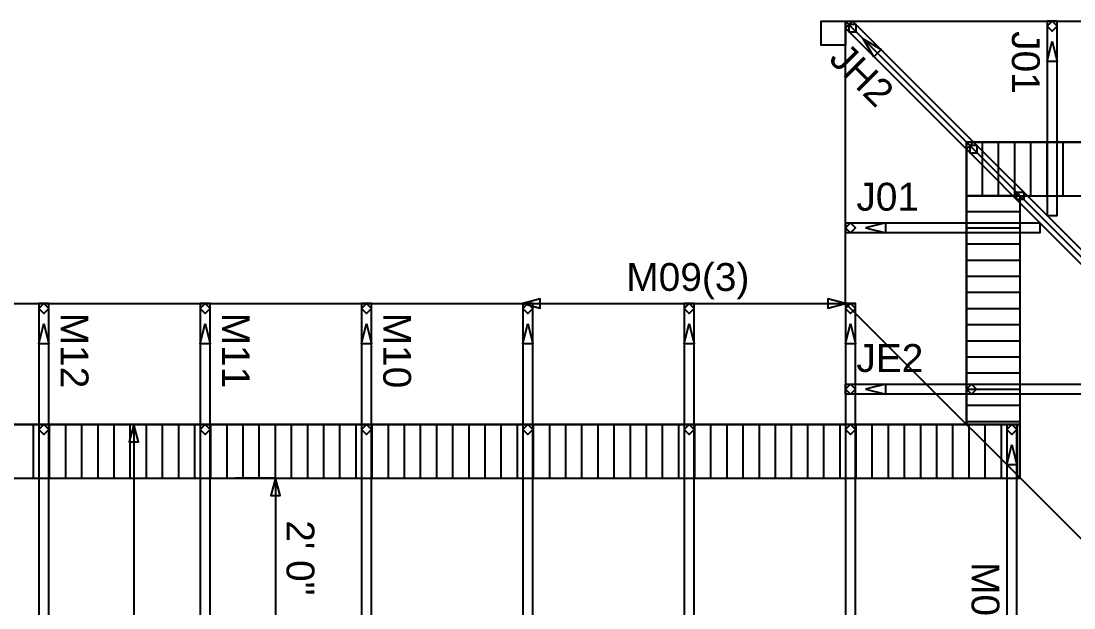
# Model space of a CAD drawing. Header units: inches. Extents: x -25328 to 8149, y -5530 to 4336.
# Drawn here: x 1405.4 to 1562.1, y 3215.8 to 3303.1 of the extents above; entities that cross this region are included whole.
import ezdxf

# ---------------------------------------------------------------- set-up
doc = ezdxf.new("R2010")
doc.units = ezdxf.units.IN
doc.header["$LTSCALE"] = 16
doc.header["$MEASUREMENT"] = 0
for name, color, linetype in [('1st_Floor_Labels_Engineering_Mem', 7, 'CONTINUOUS'), ('1st_Floor_Objects_Dimensions', 7, 'CONTINUOUS'), ('1st_Floor_Objects_Planes', 7, 'CONTINUOUS'), ('1st_Floor_Objects_Roof_Framing', 40, 'CONTINUOUS'), ('1st_Floor_Objects_Roof_Truss', 40, 'CONTINUOUS'), ('1st_Floor_Objects_Roof_Truss_Pro', 7, 'CONTINUOUS'), ('1st_Floor_Objects_Walls', 7, 'CONTINUOUS')]:
    doc.layers.add(name, color=color, linetype=linetype)
doc.styles.add('ARIAL', font='arial.ttf', dxfattribs={"height": 13.333333})

msp = doc.modelspace()

# ---------------------------------------------------------------- linework, layer by layer
at = {"layer": '1st_Floor_Labels_Engineering_Mem', "color": 7}
msp.add_line((1480.05582896, 3261.08611041), (1528.05582896, 3261.08556109), dxfattribs=at)
for points in [[(1480.05582896, 3261.08611041), (1482.64773265, 3260.39159136), (1482.64773265, 3261.78062945), (1480.05582896, 3261.08611041)], [(1528.05582896, 3261.08556109), (1525.46392527, 3261.78008013), (1525.46392527, 3260.39104205), (1528.05582896, 3261.08556109)]]:
    msp.add_lwpolyline(points, close=True, dxfattribs=at).dxf.unprotected_set("ltscale", 0)
at = {"layer": '1st_Floor_Objects_Dimensions', "color": 7}
for p, q in [((1422.17330638, 3243.08611041), (1416.1732606, 3243.08611041)), ((1422.17330638, 3243.08611041), (1428.17330638, 3243.08611041)), ((1422.17330638, 3243.08611041), (1422.17330638, 3065.08589678)), ((1443.24082652, 3235.08614092), (1437.24082652, 3235.08614092)), ((1443.24082652, 3235.08614092), (1451.55582896, 3235.08614092)), ((1443.24082652, 3235.08614092), (1443.24082652, 3211.08614092))]:
    msp.add_line(p, q, dxfattribs=at)
for points in [[(1422.17330638, 3243.08611041), (1421.47878733, 3240.4942525), (1422.86782542, 3240.4942525), (1422.17330638, 3243.08611041)], [(1443.24082652, 3235.08614092), (1442.54630748, 3232.49428301), (1443.93534556, 3232.49428301), (1443.24082652, 3235.08614092)]]:
    msp.add_lwpolyline(points, close=True, dxfattribs=at).dxf.unprotected_set("ltscale", 0)
at = {"layer": '1st_Floor_Objects_Planes', "color": 70}
for p, q in [((1528.05532542, 3261.08611041), (1528.05532542, 3303.08629351)), ((1528.05532542, 3303.08629351), (1715.05579081, 3116.08580523)), ((1528.05532542, 3261.08611041), (1528.05532542, 3303.08629351)), ((1528.05546275, 3303.08601885), (1902.05625335, 3303.08638507)), ((1528.05546275, 3303.08611041), (1902.0562276, 3303.08620196)), ((1715.05579081, 3116.08571368), (1528.05546275, 3303.08601885)), ((1274.0558137, 3261.08611041), (1528.05532542, 3261.08611041)), ((1274.0558137, 3261.08611041), (1528.0553712, 3261.08611041)), ((1715.05579081, 3074.08562213), (1528.05532542, 3261.08611041)), ((1528.0553712, 3261.08611041), (1715.05579081, 3074.08580523))]:
    msp.add_line(p, q, dxfattribs=at)
at = {"layer": '1st_Floor_Objects_Planes', "color": 7}
for p, q in [((1546.05530253, 3243.08611041), (1546.05530253, 3285.08629351)), ((1546.0553712, 3285.08620196), (1884.05619899, 3285.08620196)), ((1292.05576793, 3243.08611041), (1546.05525676, 3243.08611041))]:
    msp.add_line(p, q, dxfattribs=at)
at = {"layer": '1st_Floor_Objects_Roof_Framing', "color": 40}
for points in [[(1528.05532542, 3303.08611041), (1528.05532542, 3299.48607379), (1524.45533458, 3299.48607379), (1524.45533458, 3303.08611041)], [(1528.58605662, 3302.55574542), (1528.58605662, 3301.49510699), (1529.64669505, 3301.49510699), (1529.64674083, 3302.55574542)], [(1558.80527964, 3303.08611041), (1558.05530253, 3302.33611041), (1558.80527964, 3301.58620196), (1559.55525676, 3302.33620196)], [(1530.70719615, 3300.43446856), (1533.35879222, 3298.8435567), (1532.29815379, 3297.78291827)], [(1558.80527964, 3300.08611041), (1559.55530253, 3297.08620196), (1558.05530253, 3297.08611041)], [(1546.5858964, 3284.55583697), (1546.58587352, 3283.49529009), (1547.64648906, 3283.49529009), (1547.64653483, 3284.55592852)], [(1553.52557078, 3276.55559283), (1553.52559367, 3277.61623126), (1554.5862321, 3277.61623126), (1554.5862321, 3276.55550128)], [(1528.05532542, 3272.33601885), (1528.8053712, 3273.08601885), (1529.55541697, 3272.33601885), (1528.80541697, 3271.58601885)], [(1531.05532542, 3272.33601885), (1534.0553712, 3271.58601885), (1534.05532542, 3273.08601885)], [(1408.80582896, 3261.08611041), (1408.05582896, 3260.33611041), (1408.80582896, 3259.58611041), (1409.55582896, 3260.33611041)], [(1432.80582896, 3261.08611041), (1432.05582896, 3260.33611041), (1432.80582896, 3259.58611041), (1433.55582896, 3260.33611041)], [(1456.80582896, 3261.08611041), (1456.05582896, 3260.33611041), (1456.80582896, 3259.58611041), (1457.55582896, 3260.33611041)], [(1480.80582896, 3261.08611041), (1480.05582896, 3260.33611041), (1480.80582896, 3259.58611041), (1481.55582896, 3260.33611041)], [(1504.80582896, 3261.08611041), (1504.05582896, 3260.33611041), (1504.80582896, 3259.58611041), (1505.55582896, 3260.33611041)], [(1528.80582896, 3261.08611041), (1528.05582896, 3260.33611041), (1528.80582896, 3259.58611041), (1529.55582896, 3260.33611041)], [(1408.80582896, 3258.08611041), (1409.55582896, 3255.08611041), (1408.05582896, 3255.08611041)], [(1432.80582896, 3258.08611041), (1433.55582896, 3255.08611041), (1432.05582896, 3255.08611041)], [(1456.80582896, 3258.08611041), (1457.55582896, 3255.08611041), (1456.05582896, 3255.08611041)], [(1480.80582896, 3258.08611041), (1481.55582896, 3255.08611041), (1480.05582896, 3255.08611041)], [(1504.80582896, 3258.08611041), (1505.55582896, 3255.08611041), (1504.05582896, 3255.08611041)], [(1528.80582896, 3258.08611041), (1529.55582896, 3255.08611041), (1528.05582896, 3255.08611041)], [(1528.05532542, 3248.3357442), (1528.80532542, 3249.0857442), (1529.55532542, 3248.3357442), (1528.80532542, 3247.5857442)], [(1531.05532542, 3248.3357442), (1534.05532542, 3247.5857442), (1534.05532542, 3249.0857442)], [(1546.05530253, 3248.3357442), (1546.80530253, 3249.0857442), (1547.55530253, 3248.3357442), (1546.80530253, 3247.5857442)], [(1408.80582896, 3243.08611041), (1408.05582896, 3242.33611041), (1408.80582896, 3241.58611041), (1409.55582896, 3242.33611041)], [(1432.80582896, 3243.08611041), (1432.05582896, 3242.33611041), (1432.80582896, 3241.58611041), (1433.55582896, 3242.33611041)], [(1456.80582896, 3243.08611041), (1456.05582896, 3242.33611041), (1456.80582896, 3241.58611041), (1457.55582896, 3242.33611041)], [(1480.80582896, 3243.08611041), (1480.05582896, 3242.33611041), (1480.80582896, 3241.58611041), (1481.55582896, 3242.33611041)], [(1504.80582896, 3243.08611041), (1504.05582896, 3242.33611041), (1504.80582896, 3241.58611041), (1505.55582896, 3242.33611041)], [(1528.80582896, 3243.08611041), (1528.05582896, 3242.33611041), (1528.80582896, 3241.58611041), (1529.55582896, 3242.33611041)], [(1552.80587474, 3243.08611041), (1552.05587474, 3242.33611041), (1552.80587474, 3241.58611041), (1553.55587474, 3242.33611041)], [(1552.80585185, 3240.08611041), (1553.55587474, 3237.08611041), (1552.05587474, 3237.08611041)]]:
    msp.add_lwpolyline(points, close=True, dxfattribs=at).dxf.unprotected_set("ltscale", 0)
at = {"layer": '1st_Floor_Objects_Roof_Truss', "color": 40}
for p, q in [((1529.11623851, 3303.08620196), (1528.05564586, 3302.02547198)), ((1547.11616984, 3285.08620196), (1546.05553141, 3284.02556353)), ((1480.05582896, 3261.08611041), (1481.55582896, 3261.08611041)), ((1504.05582896, 3261.08611041), (1505.55587474, 3261.08611041)), ((1528.05582896, 3261.08611041), (1529.55582896, 3261.08611041)), ((1528.05532542, 3249.0857442), (1528.05532542, 3247.5857442)), ((1546.05530253, 3249.0857442), (1546.05530253, 3247.5857442)), ((1552.05585185, 3243.08611041), (1553.55585185, 3243.08611041))]:
    msp.add_line(p, q, dxfattribs=at)
for points in [[(1529.11623851, 3303.08601885), (1576.05582896, 3256.14647418), (1576.05582896, 3255.0857442), (1574.99516764, 3255.0857442), (1528.05560008, 3302.02538043), (1528.58591929, 3302.55565386)], [(1408.05582896, 3261.08611041), (1408.05587474, 3057.0859273), (1408.80587474, 3057.0859273), (1409.55587474, 3057.0859273), (1409.55582896, 3261.08611041), (1408.80582896, 3261.08611041)], [(1432.05582896, 3261.08611041), (1432.05587474, 3057.0859273), (1432.80587474, 3057.0859273), (1433.55587474, 3057.0859273), (1433.55582896, 3261.08611041), (1432.80582896, 3261.08611041)], [(1456.05582896, 3261.08611041), (1456.05587474, 3057.0859273), (1456.80587474, 3057.0859273), (1457.55587474, 3057.0859273), (1457.55582896, 3261.08611041), (1456.80582896, 3261.08611041)], [(1480.05582896, 3261.08611041), (1480.05587474, 3057.0859273), (1480.80587474, 3057.0859273), (1481.55587474, 3057.0859273), (1481.55582896, 3261.08611041), (1480.80582896, 3261.08611041)], [(1504.05582896, 3261.08611041), (1504.05587474, 3057.0859273), (1504.80587474, 3057.0859273), (1505.55587474, 3057.0859273), (1505.55582896, 3261.08611041), (1504.80582896, 3261.08611041)], [(1528.05582896, 3261.08611041), (1528.05587474, 3057.0859273), (1528.80587474, 3057.0859273), (1529.55587474, 3057.0859273), (1529.55582896, 3261.08611041), (1528.80582896, 3261.08611041)], [(1528.05532542, 3249.0857442), (1576.05587474, 3249.0857442), (1576.05587474, 3248.3357442), (1576.05587474, 3247.5857442), (1528.05532542, 3247.5857442), (1528.05532542, 3248.3357442)], [(1552.05582896, 3243.08611041), (1552.05589763, 3057.0859273), (1552.80589763, 3057.0859273), (1553.55589763, 3057.0859273), (1553.55582896, 3243.08611041), (1552.80582896, 3243.08611041)]]:
    msp.add_lwpolyline(points, close=True, dxfattribs=at).dxf.unprotected_set("ltscale", 0)
at = {"layer": '1st_Floor_Objects_Roof_Truss_Pro', "color": 7}
for p, q in [((1558.05530253, 3303.08601885), (1559.55530253, 3303.08601885)), ((1558.05534831, 3285.08611041), (1559.55534831, 3285.08611041)), ((1558.0553712, 3274.14702349), (1559.55534831, 3274.14702349)), ((1558.0553712, 3274.14702349), (1559.55534831, 3274.14702349)), ((1528.05532542, 3273.08611041), (1528.05532542, 3271.58611041)), ((1546.05530253, 3273.08620196), (1546.05530253, 3271.58611041)), ((1556.99484721, 3273.08611041), (1556.99484721, 3271.58611041)), ((1556.99484721, 3273.08611041), (1556.99484721, 3271.58611041))]:
    msp.add_line(p, q, dxfattribs=at)
for points in [[(1558.05532542, 3303.08611041), (1558.05539409, 3274.14693194), (1558.8053712, 3274.14693194), (1559.5553712, 3274.14693194), (1559.55532542, 3303.08611041), (1558.80532542, 3303.08611041)], [(1528.05532542, 3273.08611041), (1556.99482432, 3273.08620196), (1556.99482432, 3272.33611041), (1556.99482432, 3271.58611041), (1528.05532542, 3271.58611041), (1528.05532542, 3272.33611041)]]:
    msp.add_lwpolyline(points, close=True, dxfattribs=at).dxf.unprotected_set("ltscale", 0)
at = {"layer": '1st_Floor_Objects_Walls', "color": 7}
for p, q in [((1546.05530253, 3277.08614092), (1546.05530253, 3285.08611041)), ((1548.45531169, 3277.08614092), (1548.45531169, 3285.08611041)), ((1550.85532084, 3277.08614092), (1550.85532084, 3285.08611041)), ((1553.25533, 3277.08614092), (1553.25533, 3285.08611041)), ((1555.65533915, 3277.08614092), (1555.65533915, 3285.08611041)), ((1558.05534831, 3277.08614092), (1558.05534831, 3285.08611041)), ((1560.45535746, 3277.08614092), (1560.45535746, 3285.08611041)), ((1554.0552949, 3277.08513384), (1546.05530253, 3277.08513384)), ((1554.0552949, 3274.68517047), (1546.05530253, 3274.68517047)), ((1554.0552949, 3272.28520709), (1546.05530253, 3272.28520709)), ((1554.0552949, 3269.88524371), (1546.05530253, 3269.88524371)), ((1554.0552949, 3267.48528033), (1546.05530253, 3267.48528033)), ((1554.0552949, 3265.08531695), (1546.05530253, 3265.08531695)), ((1554.0552949, 3262.68535357), (1546.05530253, 3262.68535357)), ((1554.0552949, 3260.28539019), (1546.05530253, 3260.28539019)), ((1554.0552949, 3257.88542681), (1546.05530253, 3257.88542681)), ((1554.0552949, 3255.48546343), (1546.05530253, 3255.48546343)), ((1554.0552949, 3253.08550006), (1546.05530253, 3253.08550006)), ((1554.0552949, 3250.68553668), (1546.05530253, 3250.68553668)), ((1554.0552949, 3248.2855733), (1546.05530253, 3248.2855733)), ((1554.0552949, 3245.88560992), (1546.05530253, 3245.88560992)), ((1407.25620738, 3235.08614092), (1407.25620738, 3243.08611041)), ((1409.65621653, 3235.08614092), (1409.65621653, 3243.08611041)), ((1412.05622569, 3235.08614092), (1412.05622569, 3243.08611041)), ((1414.45623484, 3235.08614092), (1414.45623484, 3243.08611041)), ((1416.856244, 3235.08614092), (1416.856244, 3243.08611041)), ((1419.25625315, 3235.08614092), (1419.25625315, 3243.08611041)), ((1421.65626231, 3235.08614092), (1421.65626231, 3243.08611041)), ((1424.05627147, 3235.08614092), (1424.05627147, 3243.08611041)), ((1426.45628062, 3235.08614092), (1426.45628062, 3243.08611041)), ((1428.85628978, 3235.08614092), (1428.85628978, 3243.08611041)), ((1431.25629893, 3235.08614092), (1431.25629893, 3243.08611041)), ((1433.65630809, 3235.08614092), (1433.65630809, 3243.08611041)), ((1436.05631724, 3235.08614092), (1436.05631724, 3243.08611041)), ((1438.4563264, 3235.08614092), (1438.4563264, 3243.08611041)), ((1440.85633555, 3235.08614092), (1440.85633555, 3243.08611041)), ((1443.25634471, 3235.08614092), (1443.25634471, 3243.08611041)), ((1445.65635386, 3235.08614092), (1445.65635386, 3243.08611041)), ((1448.05636302, 3235.08614092), (1448.05636302, 3243.08611041)), ((1450.45637217, 3235.08614092), (1450.45637217, 3243.08611041)), ((1452.85638133, 3235.08614092), (1452.85638133, 3243.08611041)), ((1455.25639048, 3235.08614092), (1455.25639048, 3243.08611041)), ((1457.65639964, 3235.08614092), (1457.65639964, 3243.08611041)), ((1460.05640879, 3235.08614092), (1460.05640879, 3243.08611041)), ((1462.45641795, 3235.08614092), (1462.45641795, 3243.08611041)), ((1464.85642711, 3235.08614092), (1464.85642711, 3243.08611041)), ((1467.25643626, 3235.08614092), (1467.25643626, 3243.08611041)), ((1469.65644542, 3235.08614092), (1469.65644542, 3243.08611041)), ((1472.05645457, 3235.08614092), (1472.05645457, 3243.08611041)), ((1474.45646373, 3235.08614092), (1474.45646373, 3243.08611041)), ((1476.85647288, 3235.08614092), (1476.85647288, 3243.08611041)), ((1479.25648204, 3235.08614092), (1479.25648204, 3243.08611041)), ((1481.65649119, 3235.08614092), (1481.65649119, 3243.08611041)), ((1484.05650035, 3235.08614092), (1484.05650035, 3243.08611041)), ((1486.4565095, 3235.08614092), (1486.4565095, 3243.08611041)), ((1488.85651866, 3235.08614092), (1488.85651866, 3243.08611041)), ((1491.25652781, 3235.08614092), (1491.25652781, 3243.08611041)), ((1493.65653697, 3235.08614092), (1493.65653697, 3243.08611041)), ((1496.05654612, 3235.08614092), (1496.05654612, 3243.08611041)), ((1498.45655528, 3235.08614092), (1498.45655528, 3243.08611041)), ((1500.85656443, 3235.08614092), (1500.85656443, 3243.08611041)), ((1503.25657359, 3235.08614092), (1503.25657359, 3243.08611041)), ((1505.65658274, 3235.08614092), (1505.65658274, 3243.08611041)), ((1508.0565919, 3235.08614092), (1508.0565919, 3243.08611041)), ((1510.45660106, 3235.08614092), (1510.45660106, 3243.08611041)), ((1512.85661021, 3235.08614092), (1512.85661021, 3243.08611041)), ((1515.25661937, 3235.08614092), (1515.25661937, 3243.08611041)), ((1517.65662852, 3235.08614092), (1517.65662852, 3243.08611041)), ((1520.05663768, 3235.08614092), (1520.05663768, 3243.08611041)), ((1522.45664683, 3235.08614092), (1522.45664683, 3243.08611041)), ((1524.85665599, 3235.08614092), (1524.85665599, 3243.08611041)), ((1527.25666514, 3235.08614092), (1527.25666514, 3243.08611041)), ((1529.6566743, 3235.08614092), (1529.6566743, 3243.08611041)), ((1532.05668345, 3235.08614092), (1532.05668345, 3243.08611041)), ((1534.45669261, 3235.08614092), (1534.45669261, 3243.08611041)), ((1536.85670176, 3235.08614092), (1536.85670176, 3243.08611041)), ((1539.25671092, 3235.08614092), (1539.25671092, 3243.08611041)), ((1541.65672007, 3235.08614092), (1541.65672007, 3243.08611041)), ((1544.05672923, 3235.08614092), (1544.05672923, 3243.08611041)), ((1554.0552949, 3243.48564654), (1546.05530253, 3243.48564654)), ((1546.45673838, 3235.08614092), (1546.45673838, 3243.08611041)), ((1548.85674754, 3235.08614092), (1548.85674754, 3243.08611041)), ((1551.25675669, 3235.08614092), (1551.25675669, 3243.08611041)), ((1553.65676585, 3235.08614092), (1553.65676585, 3243.08611041))]:
    msp.add_line(p, q, dxfattribs=at)
for points in [[(1546.05530253, 3277.08614092), (1884.05920592, 3277.08623248), (1884.05920592, 3285.08620196), (1546.05530253, 3285.08611041)], [(1546.05530253, 3277.08614092), (1884.05920592, 3277.08623248), (1884.05920592, 3285.08620196), (1546.05530253, 3285.08611041)], [(1554.0552949, 3243.08611041), (1554.0552949, 3277.08513384), (1546.05530253, 3277.08513384), (1546.05530253, 3243.08611041)], [(1554.0552949, 3243.08611041), (1554.0552949, 3277.08513384), (1546.05530253, 3277.08513384), (1546.05530253, 3243.08611041)], [(1292.05576793, 3235.08614092), (1554.05481425, 3235.08614092), (1554.05481425, 3243.08611041), (1292.05576793, 3243.08611041)], [(1292.05576793, 3235.08614092), (1554.05481425, 3235.08614092), (1554.05481425, 3243.08611041), (1292.05576793, 3243.08611041)]]:
    msp.add_lwpolyline(points, close=True, dxfattribs=at).dxf.unprotected_set("ltscale", 0)

# ---------------------------------------------------------------- texts
at = {"layer": '1st_Floor_Labels_Engineering_Mem', "color": 7, "char_height": 4.139999986, "attachment_point": 1, "style": 'ARIAL'}
for s, insert, rotation in [('J01', (1556.96781627, 3301.58611041), 270.0001366038), ('JH2', (1528.34728709, 3300.19569903), 315.0000354032), ('J01', (1529.68858043, 3279.02486163), 0.0001937498), ('M09(3)', (1495.45582286, 3267.08171588), 0.0000025045), ('M12', (1415.43465892, 3259.70201617), 270.0000136604), ('M11', (1439.43465892, 3259.70201617), 270.0000136604), ('M10', (1463.43465892, 3259.70201617), 270.0000136604), ('JE2', (1529.68858043, 3255.02449542), 0.0000025045), ('M08', (1550.96829692, 3222.60091143), 270.0000136604)]:
    msp.add_mtext(s, dxfattribs=dict(at, insert=insert, rotation=rotation))
at = {"layer": '1st_Floor_Objects_Dimensions', "color": 7, "insert": (1449.04916087, 3228.82365924), "char_height": 4.139999986, "attachment_point": 1, "rotation": 270, "style": 'ARIAL'}
msp.add_mtext('2\' 0" ', dxfattribs=at)

doc.saveas('drawing.dxf')
